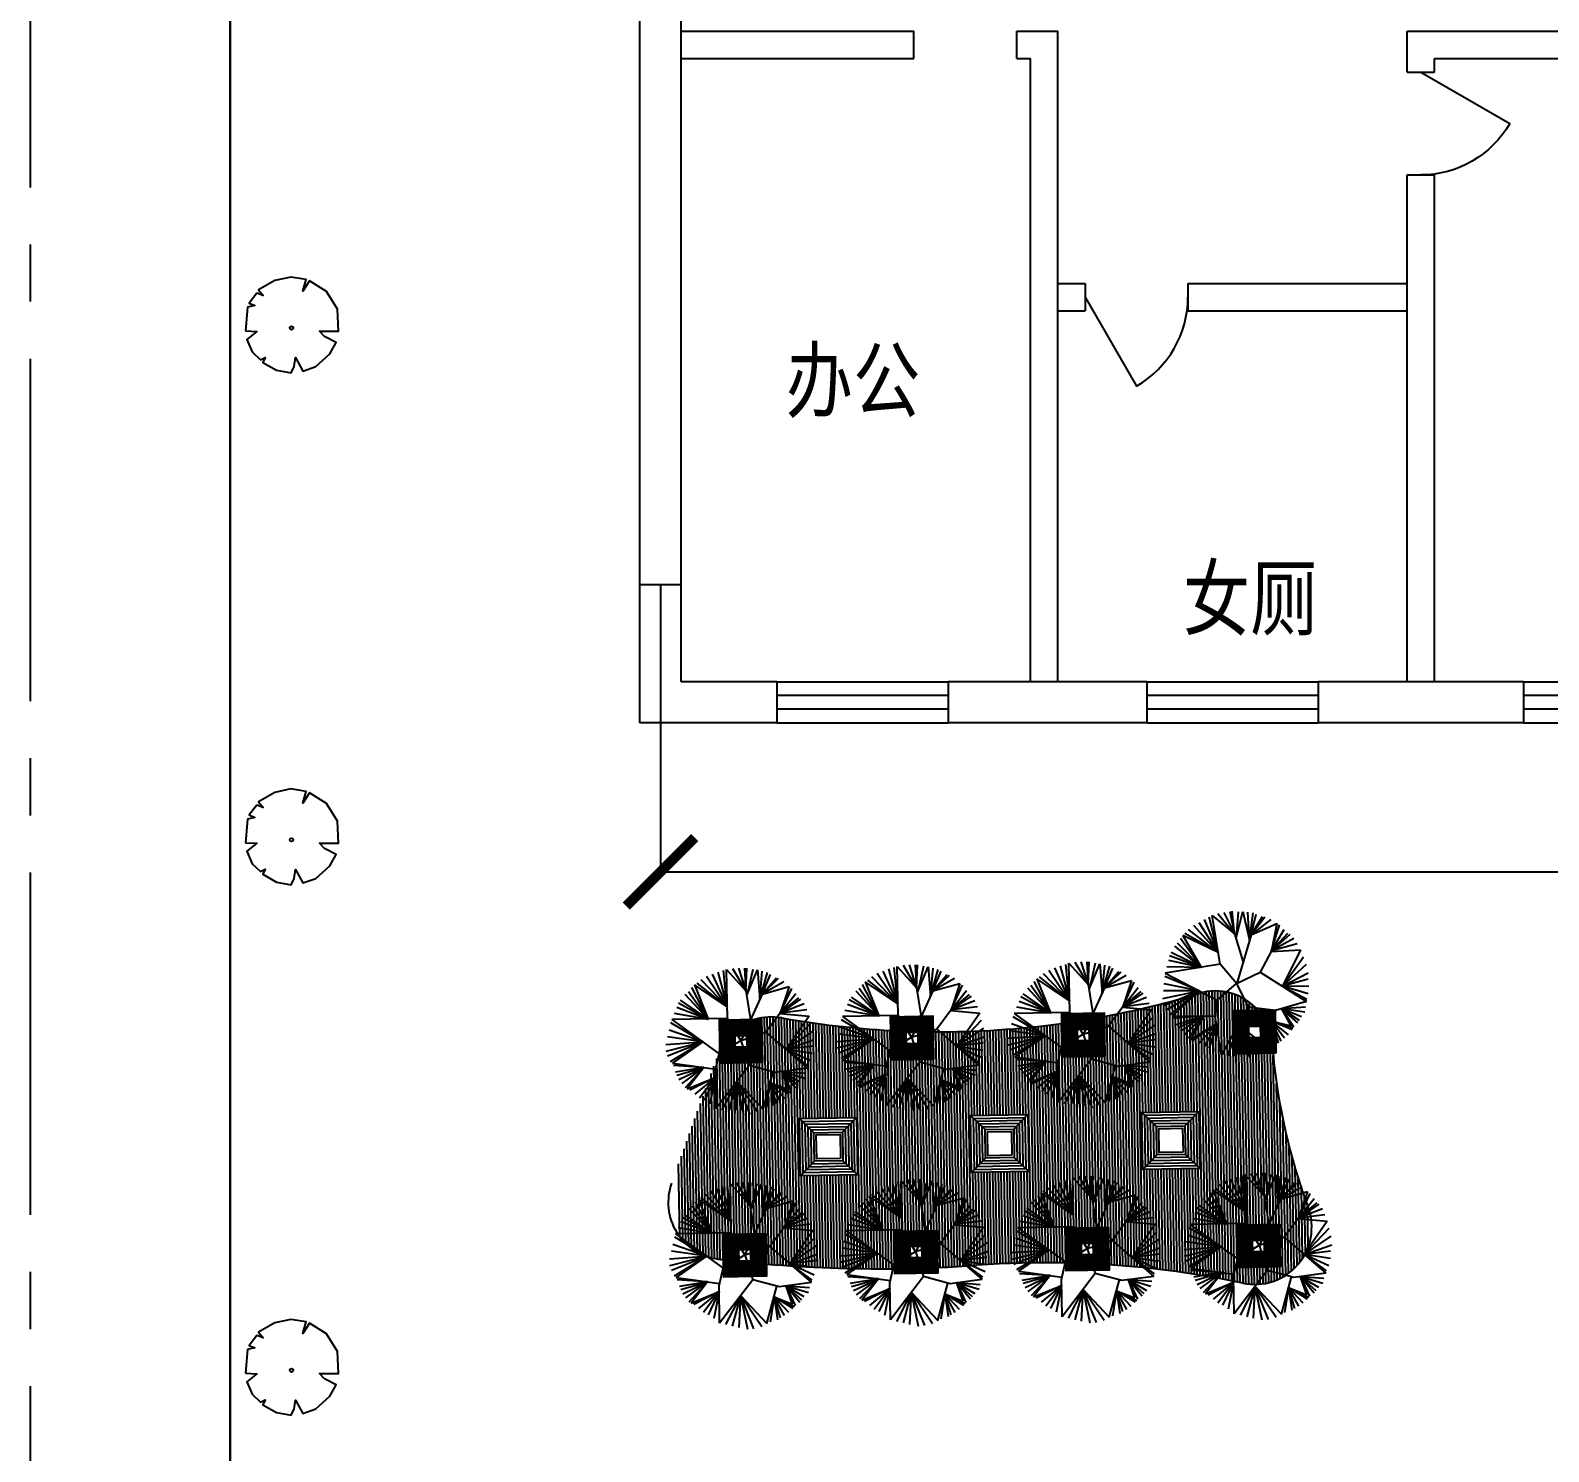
# Model space of a CAD drawing. Extents: x 301136 to 469336, y 529561 to 648381.
# Drawn here: x 318100 to 331399, y 587326 to 599776 of the extents above; entities that cross this region are included whole.
import ezdxf
from ezdxf.enums import TextEntityAlignment as Align

# ---------------------------------------------------------------- set-up
doc = ezdxf.new("R2010")
doc.units = 0
doc.header["$LTSCALE"] = 40
doc.header["$PDMODE"] = 34
doc.linetypes.add('CENTER2', pattern=[1.125, 0.75, -0.125, 0.125, -0.125])
for name, color, linetype in [('PUB_TEXT', 7, 'Continuous'), ('ROOD', 2, 'Continuous'), ('TR', 3, 'Continuous'), ('tree', 64, 'Continuous'), ('WALL', 255, 'Continuous'), ('WINDOW', 2, 'Continuous'), ('WINDOW_TEXT', 7, 'Continuous'), ('建筑', 37, 'Continuous'), ('标注', 7, 'Continuous'), ('铺地', 253, 'Continuous'), ('铺地1', 45, 'Continuous')]:
    doc.layers.add(name, color=color, linetype=linetype)
doc.layers.add('公路', color=41, linetype='Continuous', lineweight=30)
doc.styles.add('-宋体', font='SimSun.ttf', dxfattribs={"width": 0.8})
doc.styles.add('SIMPLEX', font='SIMPLEX.SHX')
doc.dimstyles.new('ljf', dxfattribs={"dimtxt": 500, "dimasz": 600, "dimexe": 1.25, "dimexo": 0.625, "dimgap": 200, "dimtad": 1, "dimdec": 0, "dimdsep": 46, "dimtxsty": 'Standard', "dimblk": 'ARCHTICK', "dimcen": 2.5, "dimadec": 0, "dimazin": 0, "dimtfac": 1, "dimtdec": 0, "dimtmove": 0, "dimatfit": 3, "dimldrblk": 'ARCHTICK', "dimfxl": 0, "dimarcsym": 0})

# ---------------------------------------------------------------- blocks, each defined once
blk = doc.blocks.new('M_A1SFU')
blk.add_line((-0.5, 0), (0, -0.866))
blk.add_arc((-0.5, 0), 1, 300, 0)
blk = doc.blocks.new('_WBLK')
for p, q in [((-0.5, 0.5), (0.5, 0.5)), ((0.5, 0.1667), (-0.5, 0.1667)), ((0.5, -0.1667), (-0.5, -0.1667)), ((-0.5, -0.5), (0.5, -0.5))]:
    blk.add_line(p, q)
at = {"layer": 'WINDOW_TEXT', "style": 'SIMPLEX', "flags": 9}
blk.add_attdef('A', text='', height=1, dxfattribs=at).set_placement((0, 1.5), align=Align.MIDDLE)
blk = doc.blocks.new('_ArchTick')
at = {"color": 0, "linetype": 'ByBlock', "const_width": 0.15}
blk.add_lwpolyline([(-0.5, -0.5), (0.5, 0.5)], dxfattribs=at)
blk = doc.blocks.new('*D47')
at = {"layer": 'Defpoints', "color": 0}
for p in [(323620, 594920), (348640, 594864), (348640, 592405)]:
    blk.add_point(p, dxfattribs=at)
at = {"layer": '标注', "color": 0, "lineweight": -2}
for p, q in [((323620, 594919), (323620, 592404)), ((348640, 594863), (348640, 592404)), ((323620, 592405), (348640, 592405))]:
    blk.add_line(p, q, dxfattribs=at)
at = {"layer": '标注', "color": 0, "lineweight": -2, "xscale": 600, "yscale": 600, "zscale": 600, "rotation": 180}
blk.add_blockref('_ArchTick', (323620, 592405), dxfattribs=at)
at = {"layer": '标注', "color": 0, "lineweight": -2, "xscale": 600, "yscale": 600, "zscale": 600}
blk.add_blockref('_ArchTick', (348640, 592405), dxfattribs=at)
at = {"layer": '标注', "color": 0, "insert": (336130, 592855), "char_height": 500, "attachment_point": 5}
blk.add_mtext('25000', dxfattribs=at)
blk = doc.blocks.new('TREE027')
at = {"layer": 'tree'}
for p, q in [((-853, 1363), (-699, 881)), ((-748, 1390), (-699, 881)), ((-634, 1436), (-715, 739)), ((165, 545), (-634, 1436)), ((-218, 972), (-582, 1445)), ((-471, 1499), (-218, 972)), ((-314, 1539), (-218, 972)), ((-218, 972), (-18, 1573)), ((-218, 972), (170, 1568)), ((-154, 1546), (-218, 972)), ((-218, 972), (342, 1524)), ((499, 1487), (-218, 972)), ((568, 857), (499, 1487)), ((637, 1439), (577, 864)), ((769, 1385), (577, 864)), ((-1191, 1025), (-932, 616)), ((-932, 616), (-1149, 1056)), ((-699, 881), (-1127, 1068)), ((-1095, 1016), (-699, 881)), ((-932, 616), (-1095, 1016)), ((-1060, 1172), (-699, 881)), ((-699, 881), (-1002, 1213)), ((-943, 1274), (-699, 881)), ((868, 1310), (577, 864)), ((577, 864), (903, 1273)), ((577, 864), (993, 1209)), ((577, 864), (1108, 1124)), ((1148, 1069), (577, 864)), ((997, 478), (1148, 1069)), ((-1506, 451), (-699, 684)), ((-932, 616), (-1427, 680)), ((-1389, 749), (-932, 616)), ((-1342, 834), (-932, 616)), ((-1279, 930), (-932, 616)), ((-715, 739), (-549, 163)), ((577, 864), (165, 545)), ((1256, 955), (997, 478)), ((1330, 834), (997, 478)), ((997, 478), (1346, 792)), ((997, 478), (1422, 664)), ((-1576, 336), (-891, -109)), ((-891, -109), (-1506, 451)), ((-932, 616), (-1474, 522)), ((-1, -3), (165, 545)), ((997, 478), (0, 0)), ((885, 424), (1463, 602)), ((885, 424), (1491, 489)), ((1522, 384), (885, 424)), ((977, 145), (1522, 384)), ((-1630, 30), (-891, -109)), ((-1615, 167), (-891, -109)), ((-549, 163), (-1477, -577)), ((-1, -3), (-549, 163)), ((1073, 124), (441, 211)), ((1537, 281), (992, 150)), ((1073, 124), (1569, 156)), ((1567, -158), (1073, 124)), ((1572, -30), (1073, 124)), ((1570, 103), (1073, 124)), ((1545, -287), (1073, 124)), ((-1583, -158), (-891, -109)), ((-1548, -296), (-891, -109)), ((-1512, -440), (-891, -109)), ((-286, -480), (-1, -3)), ((-1, -3), (476, -288)), ((476, -288), (1545, -287)), ((476, -288), (477, -1500)), ((1448, -600), (730, -288)), ((1405, -724), (730, -288)), ((1492, -476), (730, -288)), ((730, -288), (1523, -355)), ((730, -288), (1329, -843)), ((730, -288), (1259, -934)), ((730, -288), (1223, -989)), ((-1477, -577), (-667, -576)), ((-795, -576), (-1377, -705)), ((-795, -576), (-1291, -823)), ((-795, -576), (-1241, -924)), ((-795, -576), (-1153, -1028)), ((-795, -576), (-1064, -1132)), ((-1034, -1188), (-795, -576)), ((-667, -576), (-286, -480)), ((-470, -1503), (-617, -563)), ((477, -1500), (-286, -480)), ((-577, -822), (-1034, -1188)), ((-1002, -1230), (-577, -822)), ((-916, -1301), (-577, -822)), ((-826, -1365), (-577, -822)), ((-734, -1409), (-577, -822)), ((-577, -822), (-670, -1439)), ((-577, -822), (-523, -1482)), ((-21, -834), (-470, -1503)), ((-434, -1540), (-21, -834)), ((-312, -1602), (-21, -834)), ((-205, -1635), (-21, -834)), ((-61, -1639), (-21, -834)), ((-21, -834), (103, -1598)), ((-21, -834), (249, -1561)), ((-21, -834), (406, -1521)), ((841, -1345), (476, -709)), ((476, -709), (897, -1298)), ((476, -709), (1020, -1194)), ((744, -1383), (476, -709)), ((616, -1442), (476, -709)), ((476, -709), (1077, -1126)), ((476, -709), (1164, -1051)), ((1223, -989), (476, -709))]:
    blk.add_line(p, q, dxfattribs=at)
blk = doc.blocks.new('A$C1CB2207C')
at = {"layer": 'tree', "color": 30}
blk.add_lwpolyline([(0, 2.455), (0.65, 2.431), (0.067, 1.963), (0.38, 1.229), (0.86, 0.774), (1.142, 0.913), (1.011, 0.619), (1.798, 0.159), (2.652, 0), (2.842, 0.378), (2.918, 0.895), (3.34, 0.112), (4.094, 0.372), (4.907, 1.111), (5.291, 1.777), (4.609, 2.125), (4.306, 2.435), (5.432, 2.442), (5.364, 3.727), (4.723, 4.76), (3.722, 5.381), (3.344, 4.778), (3.538, 5.463), (2.631, 5.602), (1.703, 5.397), (0.756, 4.849), (1.031, 4.529), (0.647, 4.655), (0.196, 4.085), (0.527, 3.938), (0.108, 3.838)], close=True, dxfattribs=at)
blk.add_circle((2.676, 2.631), 0.103, dxfattribs=at)

msp = doc.modelspace()

# ---------------------------------------------------------------- hatches: boundary and pattern name
at = {"layer": '铺地'}
h = msp.add_hatch(dxfattribs=at)
h.set_pattern_fill('STEEL', color=256, scale=125, angle=121.9205, style=0)
h.set_pattern_definition([(1.0413939, (-7029626.883, -2782093.837), (0.283980496, -15.62241915), []), (1.0413939, (-7029621.259, -2782099.26), (0.283980496, -15.62241915), [])])
h.paths.add_polyline_path([(327507.6, 591166.9), (327514.4, 590792), (327139.4, 590785.1), (327132.6, 591160.1)])
h.paths.add_polyline_path([(327372.6, 591026.9), (327272.6, 591025.1), (327274.4, 590925.1), (327374.4, 590926.9)], flags=16)
h = msp.add_hatch(dxfattribs=at)
h.set_pattern_fill('STEEL', color=256, scale=125, angle=121.9205, style=0)
h.set_pattern_definition([(1.0413939, (-7028127.13, -2782066.575), (0.283980496, -15.62241915), []), (1.0413939, (-7028121.507, -2782071.998), (0.283980496, -15.62241915), [])])
h.paths.add_polyline_path([(329007.3, 591194.2), (329014.1, 590819.2), (328639.2, 590812.4), (328632.4, 591187.3)])
h.paths.add_polyline_path([(328872.3, 591054.2), (328772.4, 591052.4), (328774.2, 590952.4), (328874.2, 590954.2)], flags=16)
h = msp.add_hatch(dxfattribs=at)
h.set_pattern_fill('STEEL', color=256, scale=125, angle=121.9205, style=0)
h.set_pattern_definition([(1.0413939, (-7032626.387, -2782148.362), (0.283980496, -15.62241915), []), (1.0413939, (-7032620.763, -2782153.785), (0.283980496, -15.62241915), [])])
h.paths.add_polyline_path([(324508.1, 591112.4), (324514.9, 590737.4), (324139.9, 590730.6), (324133.1, 591105.6)])
h.paths.add_polyline_path([(324373.1, 590972.4), (324273.1, 590970.6), (324274.9, 590870.6), (324374.9, 590872.4)], flags=16)
h = msp.add_hatch(dxfattribs=at)
h.set_pattern_fill('STEEL', color=256, scale=125, angle=121.9205, style=0)
h.set_pattern_definition([(1.0413939, (-7031126.635, -2782121.1), (0.283980496, -15.62241915), []), (1.0413939, (-7031121.011, -2782126.522), (0.283980496, -15.62241915), [])])
h.paths.add_polyline_path([(326007.8, 591139.6), (326014.6, 590764.7), (325639.7, 590757.9), (325632.9, 591132.8)])
h.paths.add_polyline_path([(325872.8, 590999.7), (325772.8, 590997.8), (325774.7, 590897.9), (325874.6, 590899.7)], flags=16)
h = msp.add_hatch(dxfattribs=at)
h.set_pattern_fill('STEEL', color=256, scale=125, angle=121.9205, style=0)
h.set_pattern_definition([(1.0413939, (-7028093.053, -2783941.265), (0.283980496, -15.62241915), []), (1.0413939, (-7028087.429, -2783946.688), (0.283980496, -15.62241915), [])])
h.paths.add_polyline_path([(328666.5, 589312.7), (328673.3, 588937.7), (329048.2, 588944.5), (329041.4, 589319.5)])
h.paths.add_polyline_path([(328906.4, 589179.5), (328908.2, 589079.5), (328808.2, 589077.7), (328806.4, 589177.7)], flags=16)
h = msp.add_hatch(dxfattribs=at)
h.set_pattern_fill('STEEL', color=256, scale=125, angle=121.9205, style=0)
h.set_pattern_definition([(1.0413939, (-7032592.31, -2784023.052), (0.283980496, -15.62241915), []), (1.0413939, (-7032586.686, -2784028.475), (0.283980496, -15.62241915), [])])
h.paths.add_polyline_path([(324542.1, 589237.7), (324549, 588862.7), (324174, 588855.9), (324167.2, 589230.9)])
h.paths.add_polyline_path([(324407.2, 589097.7), (324307.2, 589095.9), (324309, 588995.9), (324409, 588997.7)], flags=16)
h = msp.add_hatch(dxfattribs=at)
h.set_pattern_fill('STEEL', color=256, scale=125, angle=121.9205, style=0)
h.set_pattern_definition([(1.0413939, (-7031092.557, -2783995.79), (0.283980496, -15.62241915), []), (1.0413939, (-7031086.934, -2784001.213), (0.283980496, -15.62241915), [])])
h.paths.add_polyline_path([(326041.9, 589264.9), (326048.7, 588890), (325673.8, 588883.2), (325666.9, 589258.1)])
h.paths.add_polyline_path([(325906.9, 589125), (325806.9, 589123.2), (325808.7, 589023.2), (325908.7, 589025)], flags=16)
h = msp.add_hatch(dxfattribs=at)
h.set_pattern_fill('STEEL', color=256, scale=125, angle=121.9205, style=0)
h.set_pattern_definition([(1.0413939, (-7029592.805, -2783968.528), (0.283980496, -15.62241915), []), (1.0413939, (-7029587.181, -2783973.95), (0.283980496, -15.62241915), [])])
h.paths.add_polyline_path([(327541.6, 589292.2), (327548.5, 588917.3), (327173.5, 588910.5), (327166.7, 589285.4)])
h.paths.add_polyline_path([(327406.7, 589152.2), (327306.7, 589150.4), (327308.5, 589050.4), (327408.5, 589052.3)], flags=16)

# ---------------------------------------------------------------- linework, layer by layer
at = {"layer": 'ROOD'}
for points in [[(327514.4, 590792), (327507.6, 591166.9), (327132.6, 591160.1), (327139.4, 590785.1)], [(329014.1, 590819.2), (329007.3, 591194.2), (328632.4, 591187.3), (328639.2, 590812.4)], [(324514.9, 590737.4), (324508.1, 591112.4), (324133.1, 591105.6), (324139.9, 590730.6)], [(326014.6, 590764.7), (326007.8, 591139.6), (325632.9, 591132.8), (325639.7, 590757.9)], [(328872.3, 591054.2), (328874.2, 590954.2), (328774.2, 590952.4), (328772.4, 591052.4)], [(324373.1, 590972.4), (324374.9, 590872.4), (324274.9, 590870.6), (324273.1, 590970.6)], [(325872.8, 590999.7), (325874.6, 590899.7), (325774.7, 590897.9), (325772.8, 590997.8)], [(327372.6, 591026.9), (327374.4, 590926.9), (327274.4, 590925.1), (327272.6, 591025.1)], [(325336.3, 590252.3), (325345.4, 589752.4), (324845.5, 589743.3), (324836.4, 590243.2)], [(326836.1, 590279.5), (326845.2, 589779.6), (326345.2, 589770.5), (326336.2, 590270.5)], [(328335.8, 590306.8), (328344.9, 589806.9), (327845, 589797.8), (327835.9, 590297.7)], [(329041.4, 589319.5), (329048.2, 588944.5), (328673.3, 588937.7), (328666.5, 589312.7)], [(324542.1, 589237.7), (324549, 588862.7), (324174, 588855.9), (324167.2, 589230.9)], [(326041.9, 589264.9), (326048.7, 588890), (325673.8, 588883.2), (325666.9, 589258.1)], [(327541.6, 589292.2), (327548.5, 588917.3), (327173.5, 588910.5), (327166.7, 589285.4)], [(328906.4, 589179.5), (328908.2, 589079.5), (328808.2, 589077.7), (328806.4, 589177.7)], [(324407.2, 589097.7), (324409, 588997.7), (324309, 588995.9), (324307.2, 589095.9)], [(325906.9, 589125), (325908.7, 589025), (325808.7, 589023.2), (325806.9, 589123.2)], [(327406.7, 589152.2), (327408.5, 589052.3), (327308.5, 589050.4), (327306.7, 589150.4)]]:
    msp.add_lwpolyline(points, close=True, dxfattribs=at)
for centre, radius, start, end in [((326061.4, 598868.4), 7864.1, 280.60059, 286.80541), ((328479.6, 590861.5), 500, 41.27974, 106.80541), ((324594.3, 590634), 500, 79.89782, 107.35446), ((326061.4, 598868.4), 7864.1, 259.89782, 266.89186), ((326061.4, 598868.4), 7864.1, 269.62752, 277.84008), ((334239.3, 591301.9), 5276.4, 185.25445, 200.37021), ((324187.4, 589509.1), 500, 160.11337, 263.156), ((328824.1, 589291.2), 500, 258.1414, 20.37021), ((325538.3, 600764.8), 11836.5, 263.156, 263.36784), ((325538.3, 600764.8), 11836.5, 265.19586, 270.65167), ((325538.3, 600764.8), 11836.5, 272.46705, 274.13553), ((326997, 580590.1), 8390.8, 88.80324, 94.13553), ((326997, 580590.1), 8390.8, 78.1414, 86.23755)]:
    msp.add_arc(centre, radius, start, end, dxfattribs=at)
at = {"layer": 'WALL', "color": 0}
for p, q in [((323440, 593710), (323440, 606690)), ((323800, 594070), (323800, 601330)), ((323800, 599770), (325840, 599770)), ((325840, 599530), (325840, 599770)), ((326740, 599770), (327100, 599770)), ((326740, 599530), (326740, 599770)), ((327100, 594070), (327100, 599770)), ((330160, 599770), (333700, 599770)), ((330160, 599410), (330160, 599770)), ((323800, 599530), (325840, 599530)), ((326740, 599530), (326860, 599530)), ((326860, 594070), (326860, 599530)), ((330160, 599410), (330400, 599410)), ((330400, 599530), (333460, 599530)), ((330400, 599410), (330400, 599530)), ((330160, 594070), (330160, 598510)), ((330160, 598510), (330400, 598510)), ((330400, 594070), (330400, 598510)), ((327100, 597560.2), (327340, 597560.2)), ((327340, 597560.2), (327340, 597320.2)), ((328240, 597560.2), (330160, 597560.2)), ((328240, 597560.2), (328240, 597320.2)), ((327100, 597320.2), (327340, 597320.2)), ((328240, 597320.2), (330160, 597320.2)), ((324640, 594070), (323800, 594070)), ((324640, 594070), (324640, 593710)), ((326140, 594070), (326140, 593710)), ((327880, 594070), (326140, 594070)), ((327880, 594070), (327880, 593710)), ((329380, 594070), (329380, 593710)), ((331180, 594070), (329380, 594070)), ((331180, 594070), (331180, 593710)), ((324640, 593710), (323440, 593710)), ((327880, 593710), (326140, 593710)), ((331180, 593710), (329380, 593710))]:
    msp.add_line(p, q, dxfattribs=at)
at = {"layer": '公路', "linetype": 'CENTER2', "lineweight": -2, "ltscale": 100}
msp.add_lwpolyline([(359150, 621650), (409820, 621650, -0.4142136), (412570, 618900), (412570, 580400, -0.4142136), (409320, 577150), (321350, 577150, -0.4142136), (318100, 580400), (318100, 613050)], format="xyb", dxfattribs=at)
at = {"layer": '公路'}
msp.add_lwpolyline([(359150, 619900), (409820, 619900, -0.4142136), (410820, 618900), (410820, 580400, -0.4142136), (409320, 578900), (321350, 578900, -0.4142136), (319850, 580400), (319850, 613050)], format="xyb", dxfattribs=at)
at = {"layer": '建筑'}
for p, q in [((324963.7, 590120.5), (324836.4, 590243.2)), ((325213.6, 590125), (325336.3, 590252.3)), ((326463.4, 590147.8), (326336.2, 590270.5)), ((326713.4, 590152.3), (326836.1, 590279.5)), ((327963.2, 590175), (327835.9, 590297.7)), ((328213.1, 590179.6), (328335.8, 590306.8)), ((324968.2, 589870.5), (324845.5, 589743.3)), ((325345.4, 589752.4), (325218.2, 589875.1)), ((326468, 589897.8), (326345.2, 589770.5)), ((326845.2, 589779.6), (326717.9, 589902.3)), ((327967.7, 589925.1), (327845, 589797.8)), ((328344.9, 589806.9), (328217.7, 589929.6))]:
    msp.add_line(p, q, dxfattribs=at)
for points in [[(325345.4, 589752.4), (324845.5, 589743.3), (324836.4, 590243.2), (325336.3, 590252.3)], [(326845.2, 589779.6), (326345.2, 589770.5), (326336.2, 590270.5), (326836.1, 590279.5)], [(326819.7, 589804.2), (326369.8, 589796), (326361.6, 590245.9), (326811.5, 590254.1)], [(328344.9, 589806.9), (327845, 589797.8), (327835.9, 590297.7), (328335.8, 590306.8)], [(328319.5, 589831.4), (327869.5, 589823.3), (327861.4, 590273.2), (328311.3, 590281.4)], [(328294, 589856), (327894.1, 589848.7), (327886.8, 590248.6), (328286.7, 590255.9)], [(328268.6, 589880.5), (327918.6, 589874.2), (327912.3, 590224.1), (328262.2, 590230.5)], [(325320, 589776.9), (324870, 589768.7), (324861.9, 590218.7), (325311.8, 590226.8)], [(325294.5, 589801.5), (324894.6, 589794.2), (324887.3, 590194.1), (325287.2, 590201.4)], [(325269.1, 589826), (324919.1, 589819.6), (324912.8, 590169.6), (325262.7, 590175.9)], [(325243.6, 589850.5), (324943.7, 589845.1), (324938.2, 590145), (325238.2, 590150.5)], [(326794.3, 589828.7), (326394.3, 589821.4), (326387.1, 590221.4), (326787, 590228.6)], [(326768.8, 589853.3), (326418.9, 589846.9), (326412.5, 590196.8), (326762.5, 590203.2)], [(326743.4, 589877.8), (326443.4, 589872.3), (326438, 590172.3), (326737.9, 590177.7)], [(328243.1, 589905.1), (327943.2, 589899.6), (327937.7, 590199.6), (328237.7, 590205)]]:
    msp.add_lwpolyline(points, close=True, dxfattribs=at)
at = {"layer": '建筑', "color": 7}
for points in [[(325218.2, 589875.1), (324968.2, 589870.5), (324963.7, 590120.5), (325213.6, 590125)], [(325197.8, 589894.7), (324987.8, 589890.9), (324984, 590100.9), (325194, 590104.7)], [(326717.9, 589902.3), (326468, 589897.8), (326463.4, 590147.8), (326713.4, 590152.3)], [(326697.6, 589922), (326487.6, 589918.2), (326483.8, 590128.1), (326693.7, 590131.9)], [(328217.7, 589929.6), (327967.7, 589925.1), (327963.2, 590175), (328213.1, 590179.6)], [(328197.3, 589949.2), (327987.3, 589945.4), (327983.5, 590155.4), (328193.5, 590159.2)]]:
    msp.add_lwpolyline(points, close=True, dxfattribs=at)
at = {"layer": '标注'}
msp.add_lwpolyline([(323800, 594920), (323440, 594920)], dxfattribs=at)
at = {"layer": '铺地1'}
for p, q in [((328195.9, 590304.3), (328177.9, 591294.5)), ((328220.9, 590304.7), (328202.8, 591301.5)), ((328245.9, 590305.2), (328227.7, 591308.6)), ((328270.9, 590305.6), (328252.6, 591315.8)), ((328295.9, 590306.1), (328277.4, 591323)), ((328320.9, 590306.5), (328302.3, 591330.4)), ((328372.1, 588867.5), (328327.2, 591337.8)), ((328397.2, 588863.3), (328352.1, 591345)), ((328422.2, 588859), (328377, 591350.9)), ((328447.3, 588854.7), (328401.9, 591355.4)), ((328472.4, 588850.2), (328426.8, 591358.7)), ((328497.5, 588845.7), (328451.8, 591360.8)), ((328522.6, 588841.1), (328476.8, 591361.5)), ((328547.7, 588836.4), (328501.8, 591361)), ((328572.8, 588831.7), (328526.8, 591359.3)), ((328597.9, 588826.8), (328551.9, 591356.3)), ((328623, 588821.9), (328577, 591352)), ((328648, 588816.9), (328602.1, 591346.3)), ((328673.1, 588811.9), (328627.2, 591339.3)), ((328655, 591187.8), (328652.4, 591330.7)), ((328680, 591188.2), (328677.5, 591320.7)), ((328705, 591188.7), (328702.8, 591309)), ((328729.9, 591189.1), (328728, 591295.5)), ((327670.4, 588953.9), (327630.3, 591162.4)), ((327695.4, 588951.8), (327655.2, 591167.5)), ((327720.5, 588949.7), (327680.1, 591172.7)), ((327745.5, 588947.5), (327705, 591178)), ((327770.6, 588945.2), (327729.9, 591183.4)), ((327795.6, 588942.9), (327754.8, 591188.8)), ((327820.7, 588940.4), (327779.7, 591194.3)), ((327845.7, 588937.9), (327804.6, 591200)), ((327846, 590297.9), (327829.5, 591205.7)), ((327871, 590298.4), (327854.4, 591211.5)), ((327896, 590298.8), (327879.3, 591217.3)), ((327921, 590299.3), (327904.2, 591223.3)), ((327946, 590299.7), (327929.1, 591229.3)), ((327971, 590300.2), (327954, 591235.5)), ((327996, 590300.6), (327978.9, 591241.7)), ((328021, 590301.1), (328003.8, 591248)), ((328046, 590301.5), (328028.6, 591254.4)), ((328071, 590302), (328053.5, 591260.8)), ((328096, 590302.5), (328078.4, 591267.4)), ((328121, 590302.9), (328103.3, 591274)), ((328146, 590303.4), (328128.2, 591280.8)), ((328170.9, 590303.8), (328153.1, 591287.6)), ((328754.9, 591189.6), (328753.3, 591280)), ((328779.9, 591190), (328778.6, 591262.3)), ((328804.9, 591190.5), (328804, 591242)), ((328829.9, 591190.9), (328829.4, 591218.8)), ((328854.9, 591191.4), (328854.9, 591191.9)), ((324430.7, 591106.5), (324430.7, 591111)), ((324455.7, 591111.4), (324455.6, 591114.4)), ((324480.7, 591111.9), (324480.5, 591120.9)), ((324505.6, 591112.3), (324505.4, 591126)), ((324569.6, 588968), (324530.3, 591129.9)), ((324594.7, 588966), (324555.3, 591132.5)), ((324619.7, 588964), (324580.3, 591133.8)), ((324644.8, 588962.1), (324605.3, 591133.9)), ((324669.8, 588960.2), (324630.3, 591132.7)), ((324694.8, 588958.4), (324655.3, 591130.3)), ((324719.9, 588956.6), (324680.4, 591126.5)), ((324744.9, 588954.9), (324705.5, 591122.1)), ((324769.9, 588953.3), (324730.6, 591117.7)), ((324795, 588951.7), (324755.7, 591113.5)), ((324820, 588950.1), (324780.7, 591109.3)), ((324845, 588948.6), (324805.8, 591105.2)), ((324846.5, 590243.4), (324830.9, 591101.2)), ((324871.5, 590243.8), (324856, 591097.3)), ((324896.5, 590244.3), (324881.1, 591093.4)), ((324921.5, 590244.7), (324906.1, 591089.6)), ((324946.5, 590245.2), (324931.2, 591086)), ((324971.5, 590245.7), (324956.3, 591082.4)), ((324996.5, 590246.1), (324981.3, 591078.8)), ((325021.5, 590246.6), (325006.4, 591075.4)), ((325046.5, 590247), (325031.5, 591072.1)), ((325071.5, 590247.5), (325056.5, 591068.8)), ((325096.5, 590247.9), (325081.6, 591065.6)), ((325121.5, 590248.4), (325106.7, 591062.5)), ((325146.4, 590248.8), (325131.7, 591059.5)), ((325171.4, 590249.3), (325156.8, 591056.5)), ((325196.4, 590249.7), (325181.8, 591053.7)), ((325221.4, 590250.2), (325206.9, 591050.9)), ((325246.4, 590250.7), (325231.9, 591048.2)), ((325271.4, 590251.1), (325257, 591045.6)), ((325296.4, 590251.6), (325282, 591043)), ((325321.4, 590252), (325307.1, 591040.6)), ((325370.5, 588929.5), (325332.1, 591038.2)), ((325395.5, 588929.2), (325357.2, 591035.9)), ((325420.5, 588928.9), (325382.2, 591033.7)), ((325445.5, 588928.7), (325407.3, 591031.6)), ((325470.5, 588928.5), (325432.3, 591029.5)), ((326696.2, 590277), (326682.5, 591028.9)), ((326721.2, 590277.5), (326707.5, 591030.9)), ((326746.2, 590277.9), (326732.5, 591033)), ((326771.2, 590278.4), (326757.4, 591035.2)), ((326796.2, 590278.8), (326782.4, 591037.4)), ((326821.2, 590279.3), (326807.3, 591039.8)), ((326869.8, 588980), (326832.3, 591042.2)), ((326894.8, 588980.3), (326857.3, 591044.7)), ((326919.8, 588980.6), (326882.2, 591047.3)), ((326944.8, 588980.8), (326907.2, 591049.9)), ((326969.8, 588980.9), (326932.1, 591052.7)), ((326994.8, 588981), (326957.1, 591055.5)), ((327019.8, 588980.9), (326982, 591058.4)), ((327044.8, 588980.8), (327007, 591061.4)), ((327069.8, 588980.7), (327031.9, 591064.4)), ((327094.8, 588980.4), (327056.9, 591067.6)), ((327119.8, 588980.1), (327081.8, 591070.8)), ((327144.8, 588979.7), (327106.8, 591074.1)), ((327169.9, 588979.2), (327131.7, 591077.5)), ((327570.2, 588961.4), (327530.6, 591142.8)), ((327595.3, 588959.6), (327555.5, 591147.6)), ((327620.3, 588957.8), (327580.4, 591152.4)), ((327645.4, 588955.9), (327605.3, 591157.4)), ((325495.5, 588928.4), (325457.3, 591027.6)), ((325520.5, 588928.3), (325482.4, 591025.7)), ((325545.5, 588928.3), (325507.4, 591023.9)), ((325570.5, 588928.3), (325532.5, 591022.1)), ((325595.5, 588928.4), (325557.5, 591020.5)), ((325620.5, 588928.6), (325582.5, 591018.9)), ((325645.5, 588928.8), (325607.6, 591017.4)), ((325670.5, 588929), (325632.6, 591016)), ((326070.4, 588940.3), (326032.9, 591004.4)), ((326095.4, 588941.4), (326057.9, 591004.3)), ((326120.3, 588942.6), (326082.9, 591004.4)), ((326145.3, 588943.9), (326107.9, 591004.5)), ((326170.3, 588945.2), (326132.9, 591004.6)), ((326195.3, 588946.5), (326157.9, 591004.9)), ((326220.3, 588948), (326182.9, 591005.3)), ((326245.2, 588949.4), (326207.9, 591005.7)), ((326270.2, 588951), (326232.9, 591006.2)), ((326295.2, 588952.5), (326257.9, 591006.8)), ((326320.2, 588954.2), (326282.8, 591007.4)), ((326345.1, 588955.8), (326307.8, 591008.2)), ((326346.2, 590270.6), (326332.8, 591009)), ((326371.2, 590271.1), (326357.8, 591009.9)), ((326396.2, 590271.6), (326382.8, 591010.9)), ((326421.2, 590272), (326407.8, 591012)), ((326446.2, 590272.5), (326432.8, 591013.1)), ((326471.2, 590272.9), (326457.8, 591014.3)), ((326496.2, 590273.4), (326482.7, 591015.6)), ((326521.2, 590273.8), (326507.7, 591017)), ((326546.2, 590274.3), (326532.7, 591018.5)), ((326571.2, 590274.7), (326557.7, 591020)), ((326596.2, 590275.2), (326582.6, 591021.6)), ((326621.2, 590275.6), (326607.6, 591023.3)), ((326646.2, 590276.1), (326632.6, 591025.1)), ((326671.2, 590276.6), (326657.6, 591027)), ((324143.8, 589010.7), (324111.8, 590770)), ((324168.8, 589007.8), (324135.7, 590833.1)), ((325914.5, 589262.6), (325887.2, 590762.4)), ((325939.5, 589263.1), (325912.2, 590762.8)), ((325964.5, 589263.5), (325937.2, 590763.3)), ((325989.5, 589264), (325962.2, 590763.7)), ((326014.5, 589264.4), (325987.2, 590764.2)), ((326039.5, 589264.9), (326012.2, 590764.7)), ((327189.3, 589285.8), (327162, 590785.6)), ((327214.3, 589286.3), (327187, 590786)), ((327239.3, 589286.7), (327212, 590786.5)), ((327264.3, 589287.2), (327237, 590786.9)), ((327289.3, 589287.6), (327262, 590787.4)), ((327314.3, 589288.1), (327287, 590787.8)), ((327339.3, 589288.5), (327312, 590788.3)), ((327364.3, 589289), (327337, 590788.7)), ((327389.3, 589289.4), (327362, 590789.2)), ((327414.3, 589289.9), (327387, 590789.6)), ((327439.2, 589290.3), (327412, 590790.1)), ((327464.2, 589290.8), (327437, 590790.6)), ((327489.2, 589291.3), (327462, 590791)), ((327514.2, 589291.7), (327487, 590791.5)), ((327539.2, 589292.2), (327512, 590791.9)), ((328689, 589313.1), (328661.8, 590812.8)), ((328714, 589313.5), (328686.8, 590813.3)), ((328739, 589314), (328711.8, 590813.7)), ((328764, 589314.4), (328736.8, 590814.2)), ((328789, 589314.9), (328761.8, 590814.6)), ((328814, 589315.3), (328786.8, 590815.1)), ((328839, 589315.8), (328811.8, 590815.5)), ((328864, 589316.2), (328836.7, 590816)), ((328889, 589316.7), (328861.7, 590816.5)), ((328914, 589317.2), (328886.7, 590816.9)), ((328939, 589317.6), (328911.7, 590817.4)), ((328964, 589318.1), (328936.7, 590817.8)), ((328989, 589318.5), (328961.7, 590818.3)), ((329014, 589319), (328987.1, 590795.9)), ((324093.6, 589017.9), (324064.2, 590638.4)), ((324118.7, 589013.8), (324088, 590704.2)), ((324189.8, 589231.3), (324162.5, 590731)), ((324214.8, 589231.7), (324187.5, 590731.5)), ((324239.8, 589232.2), (324212.5, 590731.9)), ((324264.8, 589232.6), (324237.5, 590732.4)), ((324289.8, 589233.1), (324262.5, 590732.9)), ((324314.8, 589233.6), (324287.5, 590733.3)), ((324339.8, 589234), (324312.5, 590733.8)), ((324364.8, 589234.5), (324337.5, 590734.2)), ((324389.7, 589234.9), (324362.5, 590734.7)), ((324414.7, 589235.4), (324387.5, 590735.1)), ((324439.7, 589235.8), (324412.5, 590735.6)), ((324464.7, 589236.3), (324437.5, 590736)), ((324489.7, 589236.7), (324462.5, 590736.5)), ((324514.7, 589237.2), (324487.5, 590736.9)), ((324539.7, 589237.6), (324512.5, 590737.4)), ((325689.5, 589258.5), (325662.3, 590758.3)), ((325714.5, 589259), (325687.3, 590758.7)), ((325739.5, 589259.5), (325712.3, 590759.2)), ((325764.5, 589259.9), (325737.3, 590759.7)), ((325789.5, 589260.4), (325762.3, 590760.1)), ((325814.5, 589260.8), (325787.3, 590760.6)), ((325839.5, 589261.3), (325812.2, 590761)), ((325864.5, 589261.7), (325837.2, 590761.5)), ((325889.5, 589262.2), (325862.2, 590761.9)), ((324043.4, 589030.3), (324016.6, 590506.8)), ((324068.5, 589023.4), (324040.4, 590572.6)), ((329039, 589319.4), (329016.6, 590550.5)), ((323993.1, 589048.4), (323969, 590375.1)), ((324018.3, 589038.6), (323992.8, 590441)), ((329072.4, 588857.2), (329044.8, 590375.5)), ((323942.6, 589073.1), (323921.3, 590243.5)), ((323967.9, 589059.8), (323945.1, 590309.3)), ((329097.1, 588872.4), (329072.4, 590232.2)), ((323892, 589105.6), (323873.7, 590111.9)), ((323917.3, 589088.3), (323897.5, 590177.7)), ((329121.8, 588889.5), (329099.7, 590108)), ((323841.2, 589148.3), (323826.1, 589980.3)), ((323866.7, 589125.5), (323849.9, 590046.1)), ((329146.5, 588909), (329126.7, 589997.2)), ((323790.2, 589205.4), (323778.5, 589848.6)), ((323815.8, 589174.6), (323802.3, 589914.4)), ((329171.1, 588931.2), (329153.5, 589896.2)), ((324870.1, 588947.2), (324855.6, 589743.5)), ((324895.1, 588945.8), (324880.6, 589743.9)), ((324920.1, 588944.5), (324905.6, 589744.4)), ((324945.1, 588943.2), (324930.6, 589744.8)), ((324970.2, 588941.9), (324955.6, 589745.3)), ((324995.2, 588940.8), (324980.6, 589745.7)), ((325020.2, 588939.6), (325005.6, 589746.2)), ((325045.2, 588938.6), (325030.6, 589746.6)), ((325070.3, 588937.6), (325055.6, 589747.1)), ((325095.3, 588936.6), (325080.5, 589747.6)), ((325120.3, 588935.7), (325105.5, 589748)), ((325145.3, 588934.8), (325130.5, 589748.5)), ((325170.3, 588934), (325155.5, 589748.9)), ((325195.4, 588933.3), (325180.5, 589749.4)), ((325220.4, 588932.6), (325205.5, 589749.8)), ((325245.4, 588931.9), (325230.5, 589750.3)), ((325270.4, 588931.3), (325255.5, 589750.7)), ((325295.4, 588930.8), (325280.5, 589751.2)), ((325320.4, 588930.3), (325305.5, 589751.6)), ((325345.5, 588929.9), (325330.5, 589752.1)), ((326370.1, 588957.6), (326355.3, 589770.7)), ((326395.1, 588959.3), (326380.3, 589771.2)), ((326420.1, 588961.1), (326405.3, 589771.6)), ((326445, 588962.8), (326430.3, 589772.1)), ((326470, 588964.4), (326455.3, 589772.5)), ((326495, 588965.9), (326480.3, 589773)), ((326520, 588967.4), (326505.3, 589773.5)), ((326544.9, 588968.8), (326530.3, 589773.9)), ((326569.9, 588970.1), (326555.3, 589774.4)), ((326594.9, 588971.3), (326580.3, 589774.8)), ((326619.9, 588972.5), (326605.3, 589775.3)), ((326644.9, 588973.6), (326630.3, 589775.7)), ((326669.9, 588974.6), (326655.3, 589776.2)), ((326694.8, 588975.5), (326680.3, 589776.6)), ((326719.8, 588976.4), (326705.3, 589777.1)), ((326744.8, 588977.2), (326730.3, 589777.5)), ((326769.8, 588977.9), (326755.3, 589778)), ((326794.8, 588978.5), (326780.3, 589778.5)), ((326819.8, 588979.1), (326805.3, 589778.9)), ((326844.8, 588979.6), (326830.3, 589779.4)), ((327870.8, 588935.4), (327855.1, 589798)), ((327895.8, 588932.7), (327880.1, 589798.4)), ((327920.9, 588930), (327905.1, 589798.9)), ((327945.9, 588927.1), (327930.1, 589799.4)), ((327971, 588924.2), (327955.1, 589799.8)), ((327996, 588921.3), (327980.1, 589800.3)), ((328021.1, 588918.2), (328005.1, 589800.7)), ((328046.2, 588915.1), (328030.1, 589801.2)), ((328071.2, 588911.9), (328055.1, 589801.6)), ((328096.3, 588908.6), (328080.1, 589802.1)), ((328121.4, 588905.3), (328105, 589802.5)), ((328146.4, 588901.9), (328130, 589803)), ((328171.5, 588898.4), (328155, 589803.4)), ((328196.6, 588894.8), (328180, 589803.9)), ((328221.6, 588891.1), (328205, 589804.4)), ((328246.7, 588887.4), (328230, 589804.8)), ((328271.8, 588883.6), (328255, 589805.3)), ((328296.9, 588879.7), (328280, 589805.7)), ((328321.9, 588875.7), (328305, 589806.2)), ((328347, 588871.7), (328330, 589806.6)), ((329195.6, 588956.6), (329180.2, 589802.9)), ((329220.1, 588986), (329206.8, 589716)), ((329244.4, 589020.5), (329233.3, 589634.2)), ((329268.7, 589062.5), (329259.7, 589557)), ((329292.7, 589116.9), (329286, 589483.6)), ((328698.2, 588806.7), (328695.9, 588938.1)), ((328723.3, 588801.5), (328720.9, 588938.6)), ((328748.4, 588797), (328745.8, 588939)), ((328773.5, 588793.8), (328770.8, 588939.5)), ((328798.5, 588791.9), (328795.8, 588939.9)), ((328823.5, 588791.2), (328820.8, 588940.4)), ((328848.5, 588791.8), (328845.8, 588940.9)), ((328873.5, 588793.7), (328870.8, 588941.3)), ((328898.5, 588796.8), (328895.8, 588941.8)), ((328923.4, 588801.2), (328920.8, 588942.2)), ((328948.3, 588806.9), (328945.8, 588942.7)), ((328973.2, 588814), (328970.8, 588943.1)), ((328998, 588822.4), (328995.8, 588943.6)), ((329022.8, 588832.4), (329020.8, 588944)), ((329047.6, 588844), (329045.8, 588944.5))]:
    msp.add_line(p, q, dxfattribs=at)

# ---------------------------------------------------------------- block references
at = {"layer": 'TR', "yscale": 0.4028547704219819, "zscale": 0.4028547943292128}
for p, xscale, rotation in [((328667.5, 591426.4), -0.4028548498195953, 279.3248446397193), ((324325.4, 590929.6), -0.4028548497814512, 271.0413985196005), ((325820.9, 590956.8), -0.4028548497814512, 271.0413985196005), ((327324.5, 590984.1), -0.4028548497814512, 271.0413985196005), ((325855.1, 589079.4), -0.4028548497814512, 271.0413985196005), ((327358.6, 589106.7), -0.4028548497814512, 271.0413985196005), ((328865.5, 589134.1), -0.4028548497814512, 271.0413985196005), ((324359.5, 589052.2), -0.4028548497814512, 271.0413985196005)]:
    msp.add_blockref('TREE027', p, dxfattribs=dict(at, xscale=xscale, rotation=rotation))
at = {"layer": 'tree', "linetype": 'Continuous', "xscale": 150.0000000149011, "yscale": 150.0000000298023, "zscale": 150}
for p in [(319985.8, 596775.1), (319985.8, 592290.8), (319985.8, 587644.5)]:
    msp.add_blockref('A$C1CB2207C', p, dxfattribs=at)
at = {"layer": 'WINDOW', "color": 0}
for name, p, xscale, yscale, zscale, rotation in [('M_A1SFU', (330280, 598960), -900, 900, 900, 90), ('_WBLK', (325390, 593890), -1500, 360, 1500, 180), ('_WBLK', (328630, 593890), -1500, 360, 1500, 180), ('_WBLK', (331930, 593890), -1500, 360, 1500, 180)]:
    msp.add_blockref(name, p, dxfattribs=dict(at, xscale=xscale, yscale=yscale, zscale=zscale, rotation=rotation))
at = {"layer": 'WINDOW', "color": 0, "xscale": 900, "yscale": 900, "zscale": 900}
msp.add_blockref('M_A1SFU', (327790, 597440.2), dxfattribs=at)

# ---------------------------------------------------------------- texts
at = {"layer": 'PUB_TEXT', "color": 0, "style": '-宋体', "width": 0.8}
for s, p in [('办公', (324716.9, 596441.6)), ('女厕', (328196.1, 594532))]:
    msp.add_text(s, height=539.66, dxfattribs=at).set_placement(p)

# ---------------------------------------------------------------- dimensions: what is measured, and where the dimension line sits
at = {"layer": '标注'}
dim = msp.add_linear_dim(base=(348640, 592404.8), p1=(323620, 594920), p2=(348640, 594863.7), text='25000', dimstyle='ljf', override={"dimtmove": 2}, dxfattribs=at)
dim.commit()
dim.dimension.update_dxf_attribs({"geometry": '*D47', "text_midpoint": (336130, 592854.8)})

doc.saveas('drawing.dxf')
